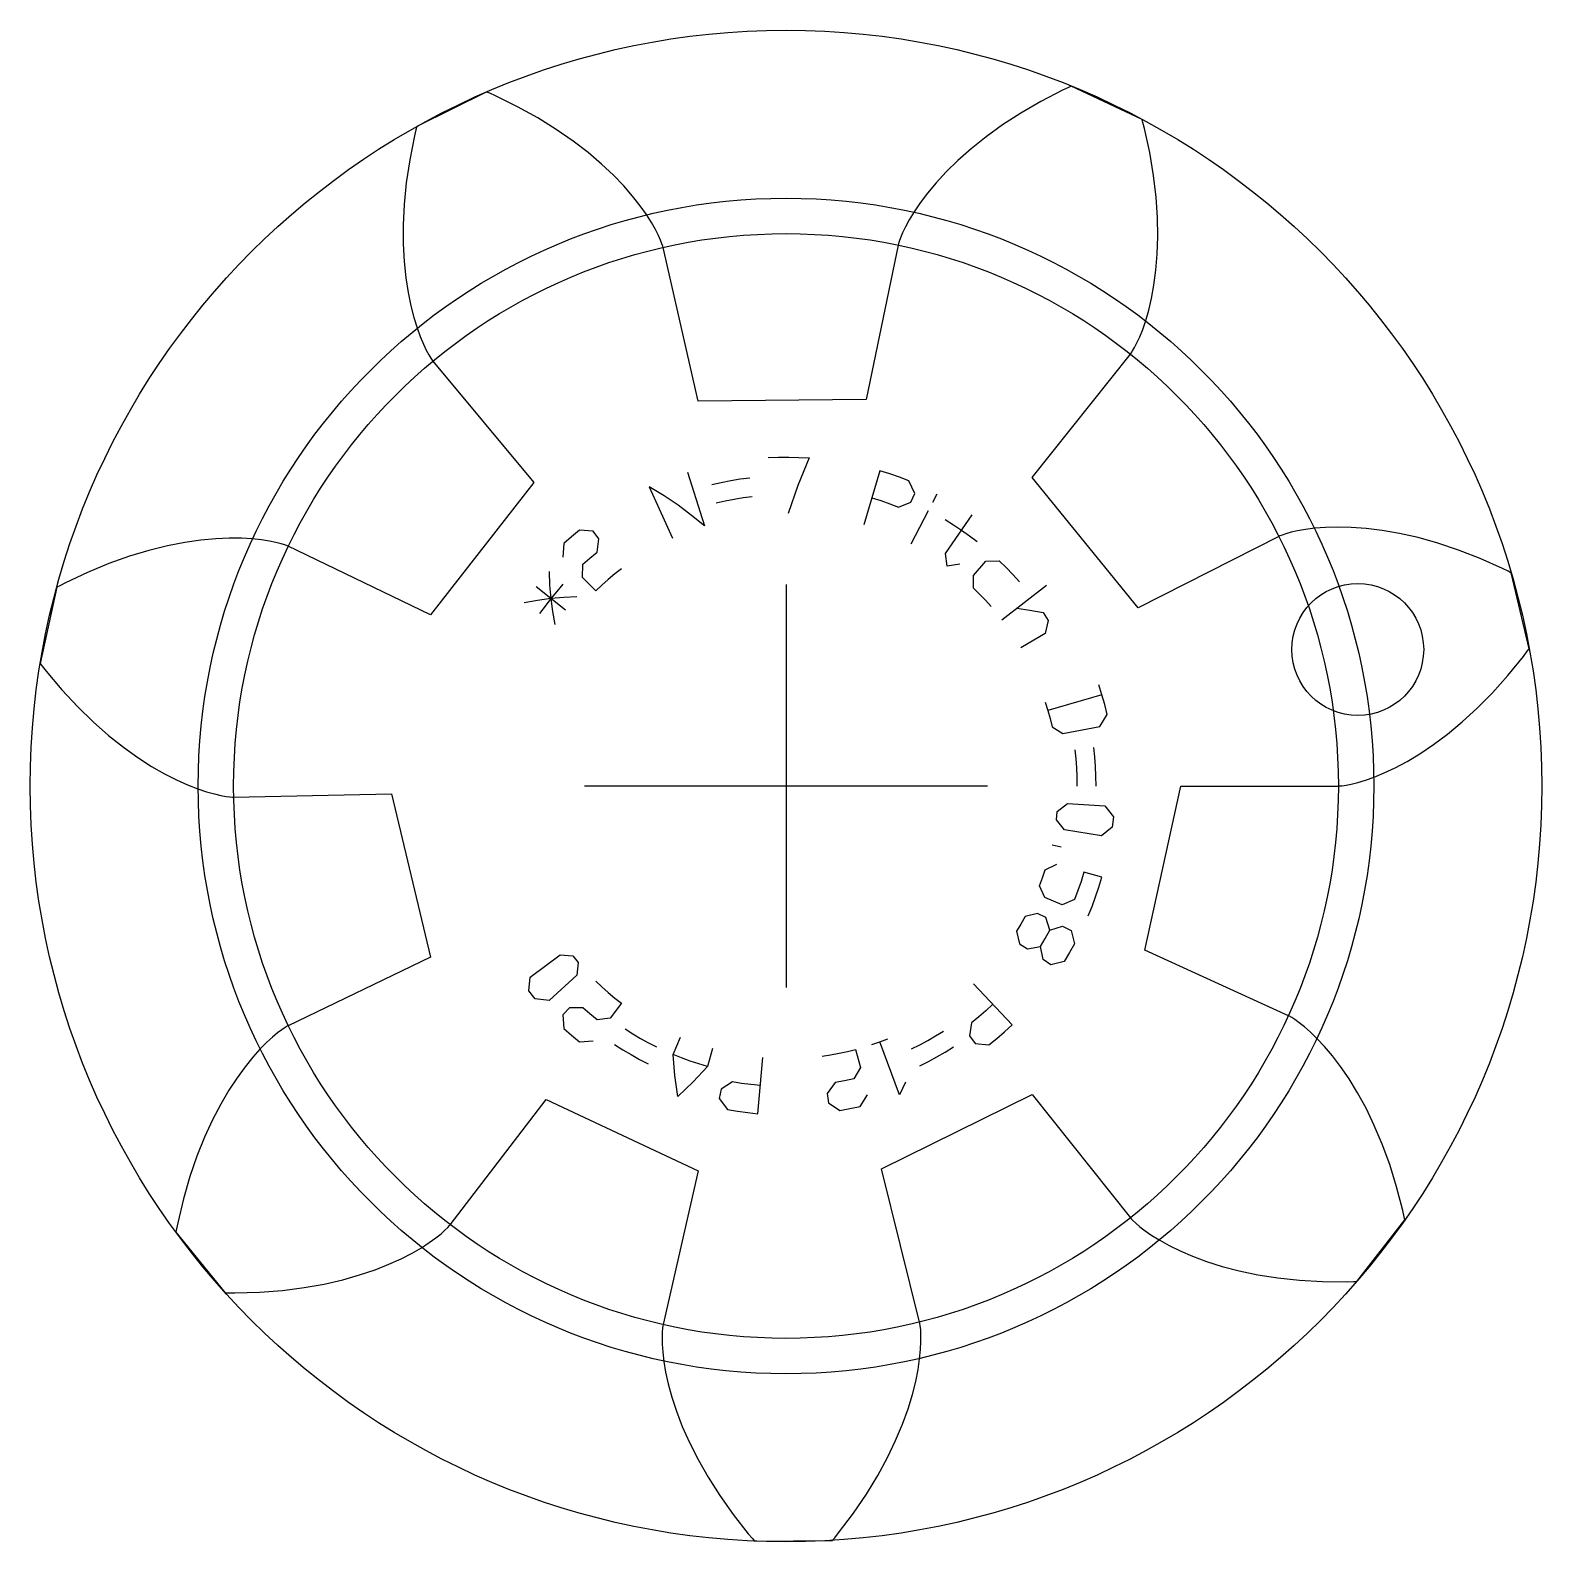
# Model space of a CAD drawing. Extents: x -0.375 to 0.375, y -0.375 to 0.375.
import ezdxf

# ---------------------------------------------------------------- set-up
doc = ezdxf.new("R2010")
doc.units = 0
doc.header["$MEASUREMENT"] = 0
for name, color, linetype in [('gear', 7, 'CONTINUOUS'), ('gear_guides', 5, 'CONTINUOUS'), ('gear_texts', 7, 'CONTINUOUS')]:
    doc.layers.add(name, color=color, linetype=linetype)

msp = doc.modelspace()

# ---------------------------------------------------------------- linework, layer by layer
at = {"layer": 'gear'}
msp.add_lwpolyline([(0.19583, 0), (0.27412, 0), (0.2747, 0.00003), (0.27595, 0.00015), (0.27787, 0.00042), (0.28045, 0.00093), (0.28366, 0.00172), (0.28748, 0.00287), (0.29187, 0.00444), (0.29682, 0.00648), (0.30227, 0.00906), (0.30819, 0.01223), (0.31452, 0.01604), (0.32123, 0.02054), (0.32824, 0.02578), (0.33552, 0.03179), (0.34299, 0.03862), (0.35058, 0.0463), (0.35824, 0.05485), (0.3659, 0.06431), (0.3678, 0.06682), (0.36875, 0.06809), (0.36876, 0.06811), (0.35975, 0.10584), (0.35973, 0.10585), (0.35831, 0.10656), (0.35548, 0.10794), (0.34438, 0.11292), (0.33368, 0.11709), (0.32343, 0.1205), (0.31369, 0.12322), (0.30448, 0.1253), (0.29585, 0.1268), (0.28784, 0.12779), (0.28046, 0.12833), (0.27375, 0.12848), (0.26772, 0.12832), (0.26239, 0.12791), (0.25776, 0.12732), (0.25384, 0.12662), (0.25061, 0.12588), (0.24809, 0.12516), (0.24625, 0.12454), (0.24508, 0.12408), (0.24455, 0.12385), (0.17471, 0.08848), (0.1221, 0.15311), (0.17091, 0.21432), (0.17125, 0.21478), (0.17194, 0.21584), (0.17292, 0.21752), (0.17413, 0.21984), (0.17551, 0.22285), (0.17699, 0.22655), (0.17851, 0.23096), (0.17999, 0.2361), (0.18138, 0.24197), (0.18259, 0.24857), (0.18356, 0.2559), (0.18422, 0.26395), (0.1845, 0.2727), (0.18434, 0.28214), (0.18365, 0.29224), (0.18239, 0.30296), (0.18047, 0.31429), (0.17785, 0.32617), (0.17708, 0.32922), (0.17668, 0.33076), (0.17667, 0.33078), (0.14155, 0.34726), (0.14153, 0.34725), (0.14009, 0.34658), (0.13725, 0.34522), (0.12644, 0.33965), (0.1165, 0.33388), (0.10744, 0.328), (0.09924, 0.32208), (0.09188, 0.31618), (0.08532, 0.31037), (0.07955, 0.30472), (0.07454, 0.29929), (0.07023, 0.29414), (0.0666, 0.28932), (0.0636, 0.28489), (0.06117, 0.28091), (0.05927, 0.2774), (0.05784, 0.27442), (0.05682, 0.272), (0.05616, 0.27018), (0.05579, 0.26897), (0.05565, 0.26841), (0.03975, 0.19176), (-0.04358, 0.19092), (-0.061, 0.26725), (-0.06115, 0.2678), (-0.06155, 0.269), (-0.06225, 0.27081), (-0.06331, 0.27321), (-0.0648, 0.27616), (-0.06677, 0.27963), (-0.06927, 0.28357), (-0.07237, 0.28793), (-0.07609, 0.29267), (-0.0805, 0.29774), (-0.08563, 0.30307), (-0.09151, 0.3086), (-0.09817, 0.31428), (-0.10566, 0.32003), (-0.11398, 0.32579), (-0.12315, 0.33149), (-0.1332, 0.33706), (-0.14412, 0.34241), (-0.14698, 0.34371), (-0.14844, 0.34435), (-0.14846, 0.34436), (-0.18324, 0.32718), (-0.18325, 0.32716), (-0.18362, 0.32561), (-0.18433, 0.32255), (-0.18672, 0.31062), (-0.1884, 0.29926), (-0.18945, 0.28851), (-0.18993, 0.2784), (-0.18991, 0.26896), (-0.18946, 0.26022), (-0.18864, 0.25219), (-0.18752, 0.24488), (-0.18618, 0.2383), (-0.18468, 0.23246), (-0.18309, 0.22735), (-0.18148, 0.22297), (-0.17993, 0.2193), (-0.17849, 0.21632), (-0.17723, 0.21402), (-0.17622, 0.21236), (-0.17551, 0.21132), (-0.17516, 0.21086), (-0.12513, 0.15064), (-0.17644, 0.08497), (-0.24697, 0.11894), (-0.24751, 0.11916), (-0.24869, 0.1196), (-0.25054, 0.12018), (-0.25308, 0.12085), (-0.25631, 0.12152), (-0.26025, 0.12214), (-0.26489, 0.12264), (-0.27023, 0.12294), (-0.27627, 0.12299), (-0.28297, 0.1227), (-0.29033, 0.12201), (-0.29833, 0.12087), (-0.30692, 0.11919), (-0.31609, 0.11693), (-0.32578, 0.11402), (-0.33595, 0.1104), (-0.34657, 0.10601), (-0.35756, 0.10082), (-0.36037, 0.09938), (-0.36178, 0.09865), (-0.3618, 0.09863), (-0.37005, 0.06073), (-0.37004, 0.06071), (-0.36906, 0.05946), (-0.36711, 0.05699), (-0.35927, 0.04769), (-0.35144, 0.03929), (-0.34369, 0.03176), (-0.33609, 0.02508), (-0.32869, 0.01922), (-0.32157, 0.01412), (-0.31478, 0.00975), (-0.30837, 0.00607), (-0.30239, 0.00302), (-0.29689, 0.00055), (-0.2919, -0.00139), (-0.28748, -0.00287), (-0.28364, -0.00394), (-0.28041, -0.00467), (-0.27783, -0.00513), (-0.2759, -0.00537), (-0.27464, -0.00546), (-0.27406, -0.00548), (-0.19579, -0.00391), (-0.17644, -0.08497), (-0.24697, -0.11894), (-0.24748, -0.11921), (-0.24856, -0.11986), (-0.25017, -0.12095), (-0.25227, -0.12252), (-0.25482, -0.12463), (-0.25776, -0.12732), (-0.26104, -0.13064), (-0.26461, -0.13462), (-0.2684, -0.13931), (-0.27236, -0.14473), (-0.27642, -0.15092), (-0.2805, -0.15788), (-0.28455, -0.16565), (-0.2885, -0.17422), (-0.29226, -0.18361), (-0.29578, -0.19383), (-0.29897, -0.20486), (-0.30176, -0.2167), (-0.30239, -0.21978), (-0.30269, -0.22134), (-0.30269, -0.22137), (-0.2782, -0.25145), (-0.27818, -0.25145), (-0.27659, -0.25147), (-0.27344, -0.25149), (-0.26128, -0.25115), (-0.24983, -0.25027), (-0.23912, -0.2489), (-0.22916, -0.24712), (-0.21996, -0.245), (-0.21154, -0.24261), (-0.20389, -0.24002), (-0.19701, -0.23731), (-0.1909, -0.23453), (-0.18554, -0.23177), (-0.18091, -0.22909), (-0.17699, -0.22655), (-0.17376, -0.22421), (-0.17118, -0.22215), (-0.16921, -0.22041), (-0.16783, -0.21905), (-0.16697, -0.21813), (-0.1666, -0.21769), (-0.11902, -0.15552), (-0.04358, -0.19092), (-0.061, -0.26725), (-0.0611, -0.26782), (-0.06126, -0.26907), (-0.06142, -0.271), (-0.0615, -0.27362), (-0.06144, -0.27693), (-0.06117, -0.28091), (-0.06062, -0.28554), (-0.05973, -0.29082), (-0.05843, -0.29671), (-0.05666, -0.30318), (-0.05435, -0.31021), (-0.05145, -0.31774), (-0.04791, -0.32575), (-0.04366, -0.33418), (-0.03867, -0.34298), (-0.03287, -0.3521), (-0.02624, -0.36147), (-0.01872, -0.37103), (-0.0167, -0.37345), (-0.01567, -0.37466), (-0.01565, -0.37467), (0.02314, -0.37429), (0.02315, -0.37427), (0.02416, -0.37304), (0.02613, -0.37059), (0.03345, -0.36087), (0.0399, -0.35137), (0.04551, -0.34214), (0.05033, -0.33324), (0.05441, -0.32473), (0.05779, -0.31665), (0.06054, -0.30906), (0.0627, -0.30199), (0.06434, -0.29548), (0.06553, -0.28957), (0.06631, -0.28427), (0.06677, -0.27963), (0.06696, -0.27565), (0.06695, -0.27234), (0.06682, -0.26972), (0.06662, -0.26779), (0.06644, -0.26654), (0.06632, -0.26597), (0.04738, -0.19001), (0.1221, -0.15311), (0.17091, -0.21431), (0.17129, -0.21475), (0.17217, -0.21566), (0.17358, -0.21699), (0.17558, -0.21869), (0.1782, -0.2207), (0.18148, -0.22297), (0.18545, -0.22543), (0.19013, -0.22802), (0.19554, -0.23067), (0.20171, -0.23332), (0.20864, -0.2359), (0.21634, -0.23834), (0.22481, -0.24056), (0.23405, -0.2425), (0.24404, -0.24408), (0.25478, -0.24523), (0.26625, -0.24588), (0.27841, -0.24597), (0.28156, -0.2459), (0.28315, -0.24585), (0.28317, -0.24584), (0.30705, -0.21528), (0.30705, -0.21525), (0.30672, -0.2137), (0.30603, -0.21063), (0.303, -0.19885), (0.29959, -0.18788), (0.29587, -0.17774), (0.29192, -0.16842), (0.28781, -0.15993), (0.2836, -0.15225), (0.27938, -0.14537), (0.2752, -0.13926), (0.27113, -0.13392), (0.26725, -0.12931), (0.2636, -0.1254), (0.26025, -0.12214), (0.25726, -0.11951), (0.25467, -0.11745), (0.25254, -0.11593), (0.25091, -0.11487), (0.24981, -0.11424), (0.2493, -0.11398), (0.1781, -0.08143)], close=True, dxfattribs=at)
at = {"layer": 'gear_guides'}
for p, q in [((0, 0.1), (0, -0.1)), ((0.1, 0), (-0.1, 0))]:
    msp.add_line(p, q, dxfattribs=at)
for centre, radius in [((0, 0), 0.375), ((0, 0), 0.29167), ((0, 0), 0.27408), ((0.28369, 0.06774), 0.03271)]:
    msp.add_circle(centre, radius, dxfattribs=at)
at = {"layer": 'gear_texts'}
for points in [[(-0.00884, 0.16295), (-0.00375, 0.16315), (0.00135, 0.16319), (0.00645, 0.16307), (0.01154, 0.16279), (0.0059, 0.14909), (0.00112, 0.13521)], [(-0.04888, 0.1557), (-0.0405, 0.12901), (-0.04682, 0.13429), (-0.0535, 0.13929), (-0.06053, 0.14399), (-0.06791, 0.14839), (-0.05627, 0.12295)], [(-0.01792, 0.15282), (-0.02268, 0.15219), (-0.02743, 0.15141), (-0.03214, 0.15047), (-0.03683, 0.1494)], [(0.0426, 0.143), (0.04705, 0.14159), (0.05145, 0.14006), (0.0558, 0.13838), (0.06197, 0.14084), (0.06385, 0.1451), (0.06103, 0.15135), (0.05627, 0.15319), (0.05146, 0.15487), (0.04659, 0.1564), (0.03861, 0.12959)], [(-0.01683, 0.14356), (-0.02131, 0.14296), (-0.02576, 0.14223), (-0.0302, 0.14135), (-0.0346, 0.14034)], [(0.07279, 0.14083), (0.07493, 0.14497)], [(0.06209, 0.12012), (0.07065, 0.13669)], [(0.09489, 0.12113), (0.09106, 0.12403), (0.08714, 0.12682), (0.08314, 0.12948), (0.07905, 0.13201)], [(0.08626, 0.11011), (0.08002, 0.109), (0.07922, 0.11529), (0.09242, 0.1345)], [(-0.08161, 0.10781), (-0.08494, 0.10521), (-0.08819, 0.1025), (-0.09135, 0.0997), (-0.09442, 0.0968), (-0.10093, 0.10347), (-0.1008, 0.11001), (-0.09731, 0.11311), (-0.09373, 0.11609), (-0.09287, 0.12268), (-0.09568, 0.1264), (-0.10251, 0.12698), (-0.10643, 0.12371), (-0.11025, 0.12033), (-0.1107, 0.11349)], [(-0.11757, 0.10635), (-0.11728, 0.09961), (-0.11669, 0.09299), (-0.1158, 0.08651), (-0.11463, 0.08017)], [(0.10177, 0.08903), (0.09894, 0.09217), (0.09601, 0.09522), (0.09299, 0.09817), (0.09297, 0.10451), (0.09917, 0.11148), (0.10581, 0.11171), (0.10925, 0.10835), (0.11258, 0.10488), (0.11581, 0.10131)], [(-0.10939, 0.08718), (-0.12398, 0.0988)], [(-0.11065, 0.10009), (-0.11373, 0.09659), (-0.11669, 0.09299), (-0.11954, 0.0893), (-0.12227, 0.08552)], [(0.10713, 0.0825), (0.1293, 0.09957)], [(-0.10374, 0.09384), (-0.11017, 0.09357), (-0.11669, 0.09299), (-0.12327, 0.09209), (-0.12991, 0.09086)], [(0.11452, 0.08819), (0.121, 0.0873), (0.12753, 0.08609), (0.13016, 0.08206), (0.12864, 0.07559), (0.11658, 0.0685)], [(0.12867, 0.04157), (0.12991, 0.03753), (0.13101, 0.03345), (0.132, 0.02934), (0.13743, 0.02607), (0.15575, 0.02955), (0.15931, 0.03541), (0.15812, 0.04038), (0.15678, 0.0453), (0.15529, 0.05017)], [(0.15678, 0.0453), (0.12991, 0.03753)], [(0.14454, 0), (0.14447, 0.00452), (0.14426, 0.00903), (0.14391, 0.01353), (0.14342, 0.01802)], [(0.15387, 0), (0.15379, 0.00481), (0.15357, 0.00961), (0.15319, 0.0144), (0.15267, 0.01918)], [(0.13818, -0.02177), (0.13416, -0.01686), (0.13462, -0.01266), (0.13961, -0.00874), (0.15822, -0.0099), (0.16248, -0.01528), (0.16192, -0.02035), (0.1566, -0.02467), (0.13818, -0.02177)], [(0.13655, -0.03036), (0.132, -0.02934)], [(0.14991, -0.06449), (0.15185, -0.05977), (0.15365, -0.055), (0.15529, -0.05017), (0.15678, -0.0453), (0.14782, -0.04271), (0.14642, -0.04731), (0.14487, -0.05186), (0.14318, -0.05636), (0.13706, -0.05896), (0.1285, -0.05528), (0.12582, -0.04953), (0.12731, -0.04557), (0.12867, -0.04157), (0.13438, -0.03882)], [(0.13094, -0.07153), (0.12895, -0.0653), (0.12479, -0.06319), (0.11867, -0.06483), (0.11658, -0.0685), (0.11438, -0.07211), (0.11594, -0.07826), (0.1198, -0.08087), (0.12622, -0.07957), (0.12864, -0.07559), (0.13094, -0.07153), (0.13727, -0.06951), (0.14143, -0.07162), (0.14322, -0.07824), (0.1407, -0.08268), (0.13805, -0.08703), (0.1314, -0.08869), (0.12753, -0.08609), (0.12622, -0.07957)], [(-0.11206, -0.08371), (-0.10575, -0.08427), (-0.10306, -0.08753), (-0.10374, -0.09384), (-0.11757, -0.10635), (-0.12439, -0.10564), (-0.12763, -0.1017), (-0.12701, -0.09488), (-0.11206, -0.08371)], [(-0.09442, -0.0968), (-0.09135, -0.0997), (-0.08819, -0.1025), (-0.08494, -0.10521), (-0.08161, -0.10781), (-0.08724, -0.11525), (-0.09373, -0.11609), (-0.09731, -0.11311), (-0.1008, -0.11001), (-0.10744, -0.11015), (-0.1107, -0.11349), (-0.11025, -0.12033), (-0.10643, -0.12371), (-0.10251, -0.12698), (-0.09568, -0.1264)], [(0.10261, -0.10833), (0.09917, -0.11148), (0.09564, -0.11452), (0.09202, -0.11745), (0.09106, -0.12403), (0.09382, -0.12779), (0.10064, -0.12847), (0.10461, -0.12526), (0.10847, -0.12193), (0.11223, -0.11848), (0.09299, -0.09817)], [(-0.07987, -0.12047), (-0.07607, -0.12291), (-0.07219, -0.12523), (-0.06824, -0.12742), (-0.06423, -0.12949)], [(-0.03645, -0.13021), (-0.03897, -0.13919), (-0.04609, -0.1468), (-0.05372, -0.1541), (-0.05517, -0.14364), (-0.05602, -0.13325), (-0.0524, -0.12465)], [(0.04264, -0.12832), (0.04663, -0.12693), (0.05057, -0.12541)], [(0.05929, -0.14703), (0.05627, -0.15319), (0.04663, -0.12693)], [(0.06232, -0.13042), (0.06637, -0.12841), (0.07035, -0.12627), (0.07426, -0.12401), (0.0781, -0.12163)], [(-0.08502, -0.12824), (-0.08098, -0.13084), (-0.07685, -0.1333), (-0.07265, -0.13564), (-0.06837, -0.13784)], [(-0.03897, -0.13919), (-0.0433, -0.13791), (-0.04758, -0.13649), (-0.05182, -0.13493), (-0.05602, -0.13325)], [(-0.01273, -0.14866), (-0.01737, -0.14819), (-0.022, -0.14758), (-0.0266, -0.14682), (-0.03214, -0.15047), (-0.03312, -0.15503), (-0.02909, -0.16058), (-0.02406, -0.16141), (-0.019, -0.16208), (-0.01393, -0.1626), (-0.01154, -0.13472)], [(0.01797, -0.13402), (0.02215, -0.13339), (0.02631, -0.13263), (0.03044, -0.13175), (0.03454, -0.13073), (0.03692, -0.13975), (0.03359, -0.14538), (0.02903, -0.14636), (0.02444, -0.14719), (0.02045, -0.1525), (0.02107, -0.15713), (0.02673, -0.16099), (0.03175, -0.16008), (0.03674, -0.15901), (0.04049, -0.15327)], [(0.06634, -0.13883), (0.07065, -0.13669), (0.07489, -0.13442), (0.07905, -0.13201), (0.08314, -0.12948)]]:
    msp.add_lwpolyline(points, dxfattribs=at)

doc.saveas('drawing.dxf')
